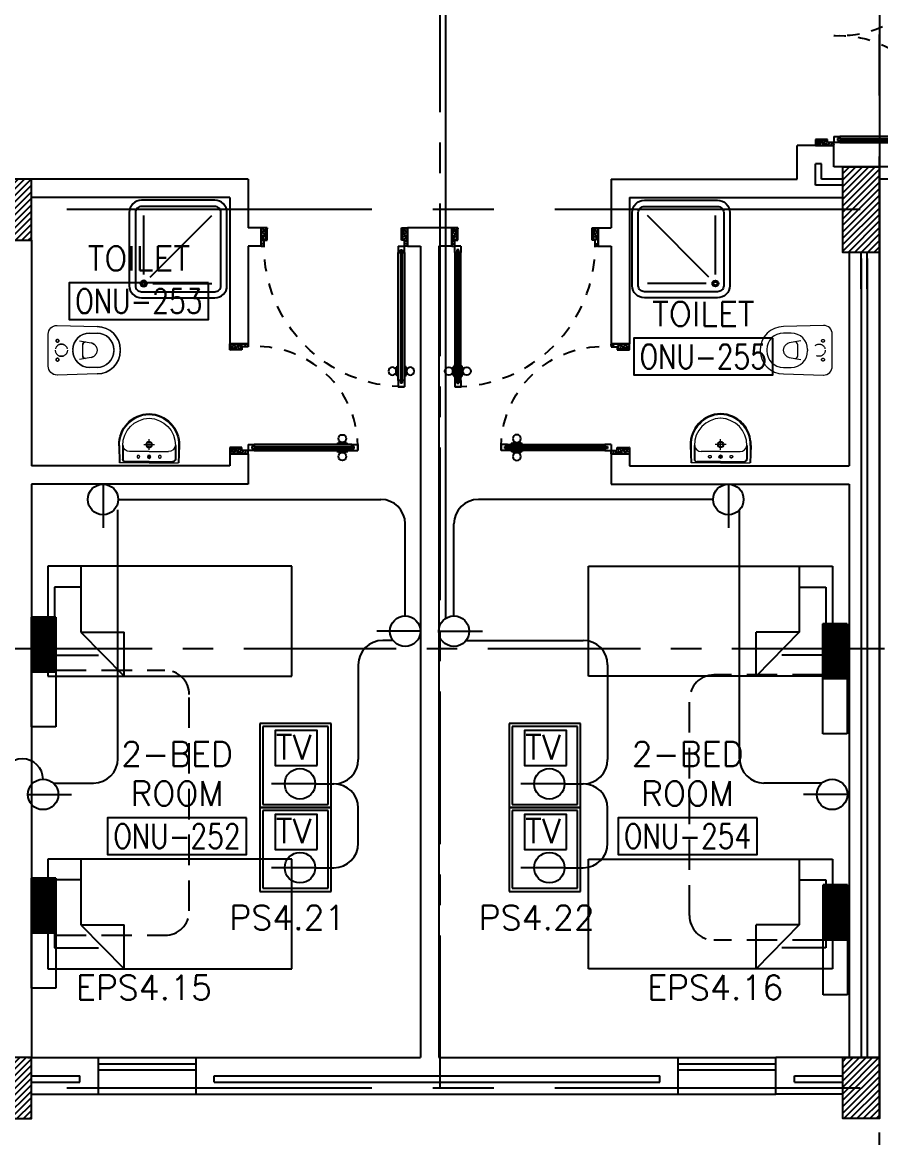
# Model space of a CAD drawing. Extents: x 0 to 93, y -1.5 to 78.
# Drawn here: x 33.41 to 40.44, y 4.99 to 14.14 of the extents above; entities that cross this region are included whole.
import ezdxf
from ezdxf.enums import TextEntityAlignment as Align

# ---------------------------------------------------------------- set-up
doc = ezdxf.new("R2010")
doc.units = 0
doc.header["$MEASUREMENT"] = 0
for name, pattern in [('CENTER', [2, 1.25, -0.25, 0.25, -0.25]), ('CENTERX2', [4, 2.5, -0.5, 0.5, -0.5]), ('DASHED', [0.75, 0.5, -0.25]), ('HIDDEN', [0.375, 0.25, -0.125]), ('HIDDEN2', [0.1875, 0.125, -0.0625])]:
    doc.linetypes.add(name, pattern=pattern)
doc.layers.get('0').update_dxf_attribs({"color": 11, "linetype": 'CONTINUOUS'})
for name, color, linetype in [('AXES', 11, 'CENTERX2'), ('AXES1', 11, 'CENTER'), ('COL', 11, 'CONTINUOUS'), ('DOOR', 11, 'CONTINUOUS'), ('E-CLINE', 4, 'CONTINUOUS'), ('E-HLINE', 4, 'HIDDEN'), ('E-SOCKETS', 4, 'CONTINUOUS'), ('E-TEXT', 4, 'CONTINUOUS'), ('EJ', 11, 'CONTINUOUS'), ('FIX', 11, 'CONTINUOUS'), ('FUR', 11, 'CONTINUOUS'), ('HAT', 11, 'CONTINUOUS'), ('INSUL', 11, 'CONTINUOUS'), ('RM-BOX', 11, 'CONTINUOUS'), ('RM-NAME', 11, 'CONTINUOUS'), ('RM-NO', 11, 'CONTINUOUS'), ('ROOF', 11, 'CONTINUOUS'), ('WALL', 11, 'CONTINUOUS'), ('WIN', 11, 'CONTINUOUS')]:
    doc.layers.add(name, color=color, linetype=linetype)
doc.styles.add('ROMANS', font='ROMANS.shx', dxfattribs={"width": 0.6})

# ---------------------------------------------------------------- blocks, each defined once
blk = doc.blocks.new('SHR1')
at = {"layer": 'FIX'}
for p, q in [((-195.7, 195.7), (-700, 700)), ((-142.7, 217.7), (-142.7, 700)), ((-217.7, 142.7), (-700, 142.7))]:
    blk.add_line(p, q, dxfattribs=at)
for points in [[(-825, 125), (-825, 725, -0.414214), (-725, 825), (-125, 825, -0.414214), (-25, 725), (-25, 125, -0.414214), (-125, 25), (-725, 25, -0.414214)], [(-775, 125), (-775, 725, -0.414214), (-725, 775), (-125, 775, -0.414214), (-75, 725), (-75, 125, -0.414214), (-125, 75), (-725, 75, -0.414214)]]:
    blk.add_lwpolyline(points, format="xyb", close=True, dxfattribs=at)
for radius in [25, 15]:
    blk.add_circle((-142.7, 142.7), radius, dxfattribs=at)
blk = doc.blocks.new('WC1')
at = {"layer": 'FIX', "lineweight": 20}
for p, q in [((-210, 203.8), (-538, 193.8)), ((-475, 140.8), (-538, 140.8)), ((-137, 0), (-137, 130.8)), ((-727, 4.8), (-727, -4.8)), ((-674, 4.8), (-674, -4.8)), ((-533.7, 24.2), (-539.5, 0)), ((-539.5, 0), (-533.7, -24.2)), ((-394.8, 75.7), (-490.4, 60.1)), ((-339, 4.8), (-339, -4.8)), ((-137, -130.8), (-137, 0)), ((-490.4, -60.1), (-394.8, -75.7)), ((-538, -140.8), (-475, -140.8)), ((-538, -193.8), (-210, -203.8)), ((-213.2, -203.8), (-210, -203.8))]:
    blk.add_line(p, q, dxfattribs=at)
at = {"layer": 'FIX', "linetype": 'Continuous', "lineweight": 20}
blk.add_line((-420.1, -47.3), (-420.4, 44.6), dxfattribs=at)
at = {"layer": 'FIX', "linetype": 'HIDDEN2', "lineweight": 20, "ltscale": 0.3}
blk.add_circle((-245, 0), 49.8, dxfattribs=at)
at = {"layer": 'FIX', "linetype": 'HIDDEN', "lineweight": 20, "ltscale": 0.05}
for centre in [(-213.2, 77.5), (-213.2, -77.5)]:
    blk.add_circle(centre, 11.6, dxfattribs=at)
at = {"layer": 'FIX', "lineweight": 20}
for centre, radius, start, end in [((-538, 4.8), 189, 90, 180), ((-210, 130.8), 73, 360, 90), ((-538, 4.8), 136, 90, 180), ((-475, 4.8), 136, 360, 90), ((-473, -6.9), 68.2, 128.92417, 152.84682), ((-464.4, -17.6), 82, 108.49595, 128.92417), ((-538, -4.8), 189, 180, 270), ((-538, -4.8), 136, 180, 270), ((-473, 6.9), 68.2, 207.15318, 231.07583), ((-464.4, 17.6), 82, 231.07583, 251.50405), ((-475, -4.8), 136, 270, 0), ((-210, -130.8), 73, 270, 0)]:
    blk.add_arc(centre, radius, start, end, dxfattribs=at)
at = {"layer": 'FIX', "linetype": 'Continuous', "lineweight": 20}
for centre, start, end in [((-442.7, 45.5), 357.66621, 91.61215), ((-442.4, -45.6), 268.38785, 2.33379)]:
    blk.add_arc(centre, 22.3, start, end, dxfattribs=at)
blk = doc.blocks.new('LAV1')
at = {"layer": 'FIX', "linetype": 'ByBlock', "ltscale": 0.3}
for p, q in [((-280, 210), (-275, 50)), ((-245, 210), (-245, 85)), ((245, 210), (245, 85)), ((280, 210), (275, 50)), ((0, 60), (-220, 60)), ((0, 60), (220, 60))]:
    blk.add_line(p, q, dxfattribs=at)
at = {"layer": 'FIX', "linetype": 'Continuous', "lineweight": 20}
for p, q in [((-275, 210), (-275, 50)), ((275, 210), (275, 50)), ((0, 155), (-181, 155)), ((0, 155), (181, 155)), ((0, 50), (-275, 50)), ((0, 50), (-252, 50)), ((0, 50), (275, 50)), ((0, 50), (252, 50))]:
    blk.add_line(p, q, dxfattribs=at)
at = {"layer": 'FIX', "linetype": 'DASHED', "lineweight": 20, "ltscale": 0.05}
for p, q in [((50, 220), (-50, 220)), ((0, 170), (0, 270)), ((0, 170), (0, 270))]:
    blk.add_line(p, q, dxfattribs=at)
at = {"layer": 'FIX', "lineweight": 20}
for p, q in [((16, 107), (-15, 107)), ((0, 92), (0, 123))]:
    blk.add_line(p, q, dxfattribs=at)
for centre, radius in [((0, 220), 29.5), ((0, 220), 22.5), ((0, 107), 15.5)]:
    blk.add_circle(centre, radius, dxfattribs=at)
at = {"layer": 'FIX', "linetype": 'HIDDEN', "lineweight": 20, "ltscale": 0.05}
for centre in [(-100, 107), (100, 107)]:
    blk.add_circle(centre, 12.4, dxfattribs=at)
at = {"layer": 'FIX', "linetype": 'ByBlock', "ltscale": 0.3}
for centre, radius, start, end in [((7, 220), 287, 91.3776, 182.0064), ((-7, 220), 287, 357.9936, 88.6224), ((-220, 85), 24.9, 179.7021, 269.9486), ((220, 85), 24.9, 270.0514, 0.2979)]:
    blk.add_arc(centre, radius, start, end, dxfattribs=at)
at = {"layer": 'FIX', "linetype": 'Continuous', "lineweight": 20}
for centre, radius, start, end in [((8, 217), 283, 91.6988, 181.351), ((8, 212), 253, 91.7328, 180.4884), ((-8, 217), 283, 358.649, 88.3012), ((-8, 212), 253, 359.5116, 88.2672), ((-179, 222), 66.9, 190.2006, 268.0786), ((179, 222), 66.9, 271.9214, 349.7994)]:
    blk.add_arc(centre, radius, start, end, dxfattribs=at)
blk = doc.blocks.new('C-300')
at = {"layer": 'HAT', "linetype": 'ByBlock', "ltscale": 0.3}
h = blk.add_hatch(dxfattribs=at)
h.set_pattern_fill('ANSI31', color=8, scale=300, style=0)
h.set_pattern_definition([(45, (-258496.182, -82361.005), (-26.5165043, 26.5165043), [])])
h.paths.add_polyline_path([(300, 500), (0, 500), (0, 250), (300, 250)])
h.paths.add_polyline_path([(300, 250), (0, 250), (0, 0), (300, 0)])
at = {"layer": 'COL'}
blk.add_lwpolyline([(0, 500), (300, 500), (300, 0), (0, 0)], close=True, dxfattribs=at)
blk = doc.blocks.new('C11')
at = {"layer": 'HAT'}
h = blk.add_hatch(dxfattribs=at)
h.set_pattern_fill('ANSI31', color=256, scale=300, style=0)
h.set_pattern_definition([(45, (-248556.182, -75061.005), (-26.5165043, 26.5165043), [])])
h.paths.add_polyline_path([(300, 700), (0, 700), (0, 350), (300, 350)])
h.paths.add_polyline_path([(300, 350), (0, 350), (0, 0), (300, 0)])
at = {"layer": 'COL'}
blk.add_lwpolyline([(300, 700), (300, 0), (0, 0), (0, 700)], close=True, dxfattribs=at)
blk = doc.blocks.new('DOOR100')
at = {"layer": 'DOOR', "color": 0, "linetype": 'ByBlock'}
for p, q in [((-76.1, 1251.1), (-76.1, 1301.1)), ((-76.1, 1301.1), (-26.1, 1301.1)), ((-26.1, 1301.1), (-76.1, 1301.1)), ((-26.1, 1251.1), (-26.1, 1301.1)), ((-92.3, 1206.1), (-92.3, 1141.3)), ((-83.3, 1206.1), (-92.3, 1206.1)), ((-83.3, 1128.7), (-83.3, 1218.7)), ((-76.1, 1218.7), (-83.3, 1218.7)), ((-83.3, 1206.1), (-83.3, 1141.3)), ((-59.1, 1251.1), (-76.1, 1251.1)), ((-59.1, 1251.1), (-59.1, 1271.1)), ((-43.1, 1271.1), (-59.1, 1271.1)), ((-43.1, 1251.1), (-43.1, 1271.1)), ((-26.1, 1251.1), (-43.1, 1251.1)), ((-26.1, 1218.7), (-18.9, 1218.7)), ((-18.9, 1128.7), (-18.9, 1218.7)), ((-18.9, 1206.1), (-18.9, 1141.3)), ((-18.9, 1206.1), (-9.9, 1206.1)), ((-9.9, 1206.1), (-9.9, 1141.3)), ((-83.3, 1141.3), (-92.3, 1141.3)), ((-76.1, 1128.7), (-83.3, 1128.7)), ((-26.1, 1128.7), (-18.9, 1128.7)), ((-18.9, 1141.3), (-9.9, 1141.3)), ((-76.1, 200), (-59.1, 200)), ((-76.1, 150), (-76.1, 200)), ((-59.1, 200), (-59.1, 180)), ((-43.1, 200), (-26.1, 200)), ((-43.1, 180), (-43.1, 200)), ((-26.1, 200), (-26.1, 150)), ((-1201.1, 0), (-1201.1, 150)), ((-1201.1, 150), (-1176.1, 150)), ((-1201.1, 150), (-1201.1, 0)), ((-1176.1, 150), (-1176.1, 100)), ((-1176.1, 100), (-1151.1, 100)), ((-1151.1, 100), (-1151.1, 0)), ((-76.1, 150), (-26.1, 150)), ((-59.1, 180), (-43.1, 180)), ((-51.1, 100), (-51.1, 0)), ((-26.1, 100), (-51.1, 100)), ((-1.1, 150), (-26.1, 150)), ((-26.1, 150), (-26.1, 100)), ((-1.1, 150), (-1.1, 0)), ((-1151.1, 0), (-1201.1, 0)), ((-51.1, 0), (-1.1, 0))]:
    blk.add_line(p, q, dxfattribs=at)
at = {"layer": 'DOOR', "linetype": 'ByBlock'}
for p, q in [((-76.1, 1251.1), (-76.1, 200)), ((-59.1, 200), (-59.1, 1251.1)), ((-43.1, 200), (-43.1, 1251.1)), ((-26.1, 200), (-26.1, 1251.1))]:
    blk.add_line(p, q, dxfattribs=at)
at = {"layer": 'DOOR', "color": 9, "linetype": 'ByBlock'}
for p, q in [((-1151.1, 0), (-1201.1, 113.7)), ((-1151.1, 0), (-1164.4, 100)), ((-51.1, 0), (-1.1, 113.7)), ((-51.1, 0), (-37.7, 100)), ((-1151.1, 0), (-1201.1, 40.1)), ((-51.1, 0), (-1.1, 40.1))]:
    blk.add_line(p, q, dxfattribs=at)
at = {"layer": 'DOOR', "color": 0, "linetype": 'ByBlock'}
for centre in [(-124.6, 1173.7), (22.5, 1173.7)]:
    blk.add_circle(centre, 32.4, dxfattribs=at)
at = {"layer": 'DOOR', "linetype": 'HIDDEN', "ltscale": 0.5}
blk.add_arc((-26.8, 151.9), 1149.2, 89.96096, 180.09315, dxfattribs=at)
at = {"layer": 'DOOR', "color": 9, "linetype": 'ByBlock'}
for centre, radius, start, end in [((-1151.1, 0), 154.4, 103.71423, 108.89471), ((-1151.1, 0), 134.4, 100.71998, 111.84015), ((-1151.1, 0), 94.4, 90, 121.98181), ((-51.1, 0), 94.4, 58.01819, 90), ((-51.1, 0), 134.4, 68.15985, 79.28002), ((-51.1, 0), 114.4, 64.08384, 77.37743), ((-51.1, 0), 154.4, 71.10529, 76.28577), ((-1151.1, 0), 74.4, 90, 132.22357), ((-1151.1, 0), 54.4, 90, 156.79262), ((-1151.1, 0), 34.4, 90, 180), ((-1151.1, 0), 14.4, 90, 180), ((-51.1, 0), 74.4, 47.77643, 90), ((-51.1, 0), 54.4, 23.20738, 90), ((-51.1, 0), 34.4, 0, 90), ((-51.1, 0), 14.4, 0, 90)]:
    blk.add_arc(centre, radius, start, end, dxfattribs=at)
blk = doc.blocks.new('RM1')
at = {"layer": 'RM-BOX'}
blk.add_lwpolyline([(569.9, -200), (-569.9, -200), (-569.9, -500), (569.9, -500)], close=True, dxfattribs=at)
at = {"layer": 'RM-NAME', "style": 'ROMANS'}
for tag, p in [('ROOMNAME1', (0, 323.8)), ('ROOMNAME2', (0, 0))]:
    blk.add_attdef(tag, text='', height=200, dxfattribs=at).set_placement(p, align=Align.MIDDLE)
at = {"layer": 'RM-NO', "style": 'ROMANS', "width": 0.8}
blk.add_attdef('ROOMNO', text='', height=200, dxfattribs=at).set_placement((0, -350), align=Align.MIDDLE)
blk = doc.blocks.new('DOOR90')
at = {"layer": 'DOOR', "linetype": 'ByBlock'}
for p, q in [((0, 0), (-150, 0)), ((-200, -25), (-1000, -25)), ((-200, -42), (-1000, -42)), ((-200, -58), (-1000, -58)), ((-1000, -75), (-200, -75))]:
    blk.add_line(p, q, dxfattribs=at)
at = {"layer": 'DOOR', "color": 0, "linetype": 'ByBlock'}
for p, q in [((-150, 0), (-150, -25)), ((-150, 0), (0, 0)), ((0, -50), (0, 0)), ((-1050, -25), (-1050, -75)), ((-1050, -75), (-1050, -25)), ((-1000, -25), (-1050, -25)), ((-1000, -75), (-1050, -75)), ((-1020, -42), (-1020, -58)), ((-1000, -42), (-1020, -42)), ((-1000, -58), (-1020, -58)), ((-1000, -25), (-1000, -42)), ((-1000, -58), (-1000, -75)), ((-967.6, -25), (-967.6, -17.8)), ((-877.6, -17.8), (-967.6, -17.8)), ((-967.6, -75), (-967.6, -82.2)), ((-877.6, -82.2), (-967.6, -82.2)), ((-955, -17.8), (-955, -8.8)), ((-955, -8.8), (-890.2, -8.8)), ((-955, -17.8), (-890.2, -17.8)), ((-955, -82.2), (-955, -91.2)), ((-955, -82.2), (-890.2, -82.2)), ((-955, -91.2), (-890.2, -91.2)), ((-890.2, -17.8), (-890.2, -8.8)), ((-890.2, -82.2), (-890.2, -91.2)), ((-877.6, -25), (-877.6, -17.8)), ((-877.6, -75), (-877.6, -82.2)), ((-200, -42), (-200, -25)), ((-200, -25), (-150, -25)), ((-180, -42), (-200, -42)), ((-200, -75), (-200, -58)), ((-200, -58), (-180, -58)), ((-150, -75), (-200, -75)), ((-180, -58), (-180, -42)), ((-150, -75), (-150, -25)), ((-150, -25), (-100, -25)), ((-100, -25), (-100, -50)), ((-100, -50), (0, -50)), ((-150, -900), (-150, -875)), ((-150, -875), (-100, -875)), ((0, -900), (-150, -900)), ((-150, -900), (0, -900)), ((-100, -850), (0, -850)), ((-100, -875), (-100, -850)), ((0, -850), (0, -900))]:
    blk.add_line(p, q, dxfattribs=at)
at = {"layer": 'DOOR', "color": 9, "linetype": 'ByBlock'}
for p, q in [((0, -50), (-113.7, 0)), ((0, -50), (-40.1, 0)), ((0, -50), (-100, -36.6)), ((0, -850), (-113.7, -900)), ((0, -850), (-100, -863.4)), ((0, -850), (-40.1, -900))]:
    blk.add_line(p, q, dxfattribs=at)
at = {"layer": 'DOOR', "color": 0, "linetype": 'ByBlock'}
for centre in [(-922.6, 23.5), (-922.6, -123.5)]:
    blk.add_circle(centre, 32.4, dxfattribs=at)
at = {"layer": 'DOOR', "color": 9, "linetype": 'ByBlock'}
for centre, radius, start, end in [((0, -50), 74.4, 137.77643, 180), ((0, -50), 54.4, 113.20738, 180), ((0, -50), 154.4, 161.10529, 166.28577), ((0, -50), 134.4, 158.15985, 169.28002), ((0, -50), 114.4, 154.08384, 167.37743), ((0, -50), 94.4, 148.01819, 180), ((0, -50), 34.4, 90, 180), ((0, -50), 14.4, 90, 180), ((0, -850), 154.4, 193.71423, 198.89471), ((0, -850), 134.4, 190.71998, 201.84015), ((0, -850), 94.4, 180, 211.98181), ((0, -850), 74.4, 180, 222.22357), ((0, -850), 54.4, 180, 246.79262), ((0, -850), 34.4, 180, 270), ((0, -850), 14.4, 180, 270)]:
    blk.add_arc(centre, radius, start, end, dxfattribs=at)
at = {"layer": 'DOOR', "linetype": 'HIDDEN', "ltscale": 0.5}
blk.add_arc((-222.2, -50), 828.2, 178.27012, 275.00304, dxfattribs=at)
blk = doc.blocks.new('AH20A')
at = {"layer": 'FUR'}
for p, q in [((0, 0.5), (0, -0.5)), ((1, 0.5), (0, 0.5)), ((0.1358, 0.5), (0.1358, -0.0987)), ((1, -0.5), (1, 0.5)), ((0.1358, 0.3112), (0.0277, 0.3112)), ((0.0277, 0.3112), (0.0277, -0.3087)), ((0.1358, -0.0987), (0.3125, -0.5)), ((0.1358, -0.0987), (0.3125, -0.0987)), ((0.3125, -0.5), (0.3125, -0.0987)), ((0.0277, -0.3087), (0.2076, -0.3087)), ((0, -0.5), (1, -0.5))]:
    blk.add_line(p, q, dxfattribs=at)
blk = doc.blocks.new('COL50')
at = {"layer": 'COL'}
blk.add_lwpolyline([(-250, 250), (-250, -250), (250, -250), (250, 250)], close=True, dxfattribs=at)
blk = doc.blocks.new('*X30')
at = {"color": 0}
for p, q in [((203885.6, 125449.7), (204385.6, 125949.7)), ((203888.6, 125505.8), (204332.5, 125949.7)), ((203888.6, 125558.8), (204279.5, 125949.7)), ((203888.6, 125611.8), (204226.5, 125949.7)), ((203888.6, 125664.9), (204173.4, 125949.7)), ((203888.6, 125717.9), (204120.4, 125949.7)), ((203888.6, 125770.9), (204067.4, 125949.7)), ((203888.6, 125824), (204014.3, 125949.7)), ((203888.6, 125877), (203961.3, 125949.7)), ((203888.6, 125930), (203908.3, 125949.7)), ((203938.6, 125449.7), (204388.6, 125899.7)), ((203991.6, 125449.7), (204388.6, 125846.7)), ((204044.7, 125449.7), (204388.6, 125793.6)), ((204097.7, 125449.7), (204388.6, 125740.6)), ((204150.7, 125449.7), (204388.6, 125687.6)), ((204203.8, 125449.7), (204388.6, 125634.5)), ((204256.8, 125449.7), (204388.6, 125581.5)), ((204309.8, 125449.7), (204388.6, 125528.5)), ((204362.9, 125449.7), (204388.6, 125475.4))]:
    blk.add_line(p, q, dxfattribs=at)
blk = doc.blocks.new('*X31')
at = {"color": 0}
for p, q in [((203888.6, 118293.3), (204345, 118749.7)), ((203888.6, 118346.3), (204292, 118749.7)), ((203888.6, 118399.3), (204238.9, 118749.7)), ((203888.6, 118452.4), (204185.9, 118749.7)), ((203888.6, 118505.4), (204132.9, 118749.7)), ((203888.6, 118558.4), (204079.8, 118749.7)), ((203888.6, 118611.5), (204026.8, 118749.7)), ((203888.6, 118664.5), (203973.8, 118749.7)), ((203888.6, 118717.5), (203920.7, 118749.7)), ((203898, 118249.7), (204388.6, 118740.2)), ((203951.1, 118249.7), (204388.6, 118687.2)), ((204004.1, 118249.7), (204388.6, 118634.2)), ((204057.1, 118249.7), (204388.6, 118581.1)), ((204110.2, 118249.7), (204388.6, 118528.1)), ((204163.2, 118249.7), (204388.6, 118475.1)), ((204216.2, 118249.7), (204388.6, 118422)), ((204269.3, 118249.7), (204388.6, 118369)), ((204322.3, 118249.7), (204388.6, 118316)), ((204375.3, 118249.7), (204388.6, 118262.9))]:
    blk.add_line(p, q, dxfattribs=at)
blk = doc.blocks.new('BHU')
at = {"color": 8}
for p, q in [((0, -310.7), (145.4, 1.1)), ((0, -340.2), (159.2, 1.1)), ((0, -369.8), (173, 1.1)), ((0, -399.4), (186.8, 1.1)), ((0, -281.1), (131.6, 1.1)), ((0, -251.5), (117.8, 1.1)), ((0, -14.9), (7.5, 1.1)), ((0, -44.5), (21.3, 1.1)), ((0, -74), (35.1, 1.1)), ((0, -103.6), (48.8, 1.1)), ((0, -133.2), (62.6, 1.1)), ((0, -162.8), (76.4, 1.1)), ((0, -192.3), (90.2, 1.1)), ((0, -221.9), (104, 1.1)), ((0, -429), (199.4, -1.4)), ((4, -450), (199.4, -31)), ((17.8, -450), (199.4, -60.6)), ((31.6, -450), (199.4, -90.2)), ((45.4, -450), (199.4, -119.8)), ((59.2, -450), (199.4, -149.3)), ((72.9, -450), (199.4, -178.9)), ((86.7, -450), (199.4, -208.5)), ((100.5, -450), (199.4, -238.1)), ((114.3, -450), (199.4, -267.6)), ((128.1, -450), (199.4, -297.2)), ((141.9, -450), (199.4, -326.8)), ((155.7, -450), (199.4, -356.4)), ((169.5, -450), (199.4, -386)), ((183.3, -450), (199.4, -415.5)), ((197.1, -450), (199.4, -445.1))]:
    blk.add_line(p, q, dxfattribs=at)
at = {"layer": 'E-SOCKETS'}
for p, q in [((0, 450), (199.4, 450)), ((0, -450), (0, 450)), ((199.4, 450), (199.4, -450))]:
    blk.add_line(p, q, dxfattribs=at)
at = {"layer": 'E-SOCKETS', "color": 4}
for p, q in [((0, 1.1), (199.4, 1.1)), ((0, -450), (199.4, -450))]:
    blk.add_line(p, q, dxfattribs=at)
blk = doc.blocks.new('A$C272A55A0')
at = {"layer": 'DOOR', "color": 0, "linetype": 'ByBlock'}
for p, q in [((0, 900.4), (0, 1050.4)), ((50, 1050.4), (0, 1050.4)), ((50, 950.4), (50, 1050.4)), ((1750, 950.4), (1750, 1050.4)), ((1750, 1050.4), (1800, 1050.4)), ((1800, 1050.4), (1800, 900.4)), ((25, 950.4), (50, 950.4)), ((25, 900.4), (25, 950.4)), ((1775, 950.4), (1750, 950.4)), ((1775, 900.4), (1775, 950.4)), ((0, 900.4), (25, 900.4)), ((75, 900.4), (25, 900.4)), ((25, 850.4), (25, 900.4)), ((42, 850.4), (25, 850.4)), ((58, 870.4), (42, 870.4)), ((42, 870.4), (42, 850.4)), ((58, 850.4), (58, 870.4)), ((75, 850.4), (58, 850.4)), ((75, 900.4), (75, 850.4)), ((1725, 900.4), (1775, 900.4)), ((1725, 900.4), (1725, 850.4)), ((1725, 850.4), (1742, 850.4)), ((1742, 870.4), (1758, 870.4)), ((1742, 850.4), (1742, 870.4)), ((1758, 870.4), (1758, 850.4)), ((1758, 850.4), (1775, 850.4)), ((1800, 900.4), (1775, 900.4)), ((1775, 850.4), (1775, 900.4)), ((1717.8, 160.1), (1708.8, 160.1)), ((1708.8, 95.3), (1708.8, 160.1)), ((1717.8, 95.3), (1708.8, 95.3)), ((1725, 172.7), (1717.8, 172.7)), ((1717.8, 172.7), (1717.8, 82.7)), ((1717.8, 95.3), (1717.8, 160.1)), ((1775, 172.7), (1782.2, 172.7)), ((1782.2, 172.7), (1782.2, 82.7)), ((1782.2, 160.1), (1791.2, 160.1)), ((1782.2, 95.3), (1782.2, 160.1)), ((1782.2, 95.3), (1791.2, 95.3)), ((1791.2, 95.3), (1791.2, 160.1)), ((25, 50.4), (42, 50.4)), ((25, 50.4), (25, 0.4)), ((25, 0.4), (75, 0.4)), ((75, 0.4), (25, 0.4)), ((42, 50.4), (42, 30.4)), ((42, 30.4), (58, 30.4)), ((58, 50.4), (75, 50.4)), ((58, 50.4), (58, 30.4)), ((75, 50.4), (75, 0.4)), ((1725, 82.7), (1717.8, 82.7)), ((1742, 50.4), (1725, 50.4)), ((1725, 50.4), (1725, 0.4)), ((1775, 0.4), (1725, 0.4)), ((1725, 0.4), (1775, 0.4)), ((1742, 50.4), (1742, 30.4)), ((1758, 30.4), (1742, 30.4)), ((1775, 50.4), (1758, 50.4)), ((1758, 50.4), (1758, 30.4)), ((1775, 82.7), (1782.2, 82.7)), ((1775, 50.4), (1775, 0.4))]:
    blk.add_line(p, q, dxfattribs=at)
at = {"layer": 'DOOR', "color": 9, "linetype": 'ByBlock'}
for p, q in [((50, 1050.4), (0, 1010.2)), ((50, 1050.4), (0, 936.6)), ((50, 1050.4), (36.6, 950.4)), ((1750, 1050.4), (1800, 1010.2)), ((1750, 1050.4), (1800, 936.6)), ((1750, 1050.4), (1763.4, 950.4))]:
    blk.add_line(p, q, dxfattribs=at)
at = {"layer": 'DOOR', "linetype": 'ByBlock'}
for p, q in [((25, 850.4), (25, 50.4)), ((42, 850.4), (42, 50.4)), ((58, 850.4), (58, 50.4)), ((75, 50.4), (75, 850.4)), ((1725, 50.4), (1725, 850.4)), ((1742, 850.4), (1742, 50.4)), ((1758, 850.4), (1758, 50.4)), ((1775, 850.4), (1775, 50.4))]:
    blk.add_line(p, q, dxfattribs=at)
at = {"layer": 'DOOR', "color": 0, "linetype": 'ByBlock'}
for centre in [(1676.5, 127.7), (1823.5, 127.7)]:
    blk.add_circle(centre, 32.4, dxfattribs=at)
at = {"layer": 'DOOR', "color": 9, "linetype": 'ByBlock'}
for centre, radius, start, end in [((50, 1050.4), 54.4, 203.20738, 270), ((50, 1050.4), 34.4, 180, 270), ((50, 1050.4), 14.4, 180, 270), ((1750, 1050.4), 14.4, 270, 0), ((1750, 1050.4), 34.4, 270, 0), ((1750, 1050.4), 54.4, 270, 336.79262), ((50, 1050.4), 74.4, 227.77643, 270), ((50, 1050.4), 94.4, 238.01819, 270), ((50, 1050.4), 114.4, 244.08384, 257.37743), ((50, 1050.4), 134.4, 248.15985, 259.28002), ((1750, 1050.4), 74.4, 270, 312.22357), ((1750, 1050.4), 94.4, 270, 301.98181), ((1750, 1050.4), 114.4, 282.62257, 295.91616), ((1750, 1050.4), 134.4, 280.71998, 291.84015), ((50, 1050.4), 154.4, 251.10529, 256.28577), ((1750, 1050.4), 154.4, 283.71423, 288.89471)]:
    blk.add_arc(centre, radius, start, end, dxfattribs=at)
at = {"layer": 'DOOR', "linetype": 'HIDDEN', "ltscale": 0.5}
for centre, start, end in [((50, 851.4), 268.31738, 3.29648), ((1750, 851.4), 176.70352, 271.68262)]:
    blk.add_arc(centre, 851.4, start, end, dxfattribs=at)
at = {"layer": 'WALL', "linetype": 'ByBlock'}
blk.add_line((1800, 900.4), (1800, 1050.4), dxfattribs=at)

msp = doc.modelspace()

# ---------------------------------------------------------------- linework, layer by layer
at = {"layer": 'AXES'}
for p, q in [((40.4317, -1.4643), (40.4317, 76.9984)), ((92.2717, 12.6), (24.2317, 12.6)), ((92.2717, 5.4), (24.2317, 5.4))]:
    msp.add_line(p, q, dxfattribs=at)
at = {"layer": 'AXES1'}
for p, q in [((36.8317, 5.4), (36.8317, 64.22)), ((82.4717, 9), (21.8317, 9))]:
    msp.add_line(p, q, dxfattribs=at)
at = {"layer": 'COL'}
for p, q in [((40.4317, 5.65), (40.1317, 5.65)), ((40.4317, 5.15), (40.4317, 5.65))]:
    msp.add_line(p, q, dxfattribs=at)
msp.add_lwpolyline([(32.9817, 5.6501), (32.9817, 5.1501), (33.4817, 5.1501), (33.4817, 5.6501)], close=True, dxfattribs=at)
at = {"layer": 'E-CLINE', "color": 4, "linetype": 'Continuous'}
msp.add_line((36.8786, 9.2516), (36.8786, 14.925), dxfattribs=at)
at = {"layer": 'E-CLINE', "color": 4, "linetype": 'ByBlock'}
for p, q in [((34.193, 10.225), (36.3442, 10.225)), ((39.068, 10.225), (37.1442, 10.225)), ((34.1899, 8.1001), (34.1899, 10.1401)), ((39.2848, 8.1001), (39.2848, 10.1401)), ((36.5442, 9.2701), (36.5442, 10.025)), ((36.9442, 9.2701), (36.9442, 10.025)), ((36.4446, 9.0695), (36.3599, 9.0695)), ((37.0437, 9.0695), (38.0033, 9.0695)), ((36.1599, 8.8695), (36.1599, 8.0941)), ((38.2033, 8.8695), (38.2033, 8.0941)), ((33.6608, 7.9001), (33.9899, 7.9001)), ((35.8072, 7.8941), (35.9599, 7.8941)), ((37.8507, 7.8941), (38.0033, 7.8941)), ((39.9591, 7.9001), (39.4848, 7.9001)), ((36.1599, 7.4067), (36.1599, 7.6941)), ((38.2033, 7.4067), (38.2033, 7.6941)), ((35.8072, 7.2067), (35.9599, 7.2067)), ((37.8507, 7.2067), (38.0033, 7.2067))]:
    msp.add_line(p, q, dxfattribs=at)
for centre, start, end in [((36.3442, 10.025), 0, 90), ((37.1442, 10.025), 90, 180), ((36.3599, 8.8695), 90, 180), ((38.0033, 8.8695), 0, 90), ((33.9899, 8.1001), 270, 0), ((35.9599, 8.0941), 270, 0), ((38.0033, 8.0941), 270, 0), ((39.4848, 8.1001), 180, 270), ((35.9599, 7.6941), 0, 90), ((38.0033, 7.6941), 0, 90), ((35.9599, 7.4067), 270, 0), ((38.0033, 7.4067), 270, 0)]:
    msp.add_arc(centre, 0.2, start, end, dxfattribs=at)
at = {"layer": 'E-CLINE', "color": 4}
msp.add_arc((33.4068, 7.9293), 0.1701, 1.0515, 178.9485, dxfattribs=at)
at = {"layer": 'E-HLINE', "color": 4}
for p, q in [((33.681, 8.8251), (34.5751, 8.8251)), ((39.968, 8.7863), (39.0739, 8.7863)), ((34.7751, 6.8529), (34.7751, 8.6251)), ((38.8739, 6.8142), (38.8739, 8.5863)), ((33.6803, 6.6529), (34.5751, 6.6529)), ((39.9687, 6.6142), (39.0739, 6.6142))]:
    msp.add_line(p, q, dxfattribs=at)
for centre, start, end in [((34.5751, 8.6251), 0, 90), ((39.0739, 8.5863), 90, 180), ((34.5751, 6.8529), 270, 0), ((39.0739, 6.8142), 180, 270)]:
    msp.add_arc(centre, 0.2, start, end, dxfattribs=at)
at = {"layer": 'E-SOCKETS'}
for p, q in [((34.068, 10.35), (34.068, 9.9917)), ((39.193, 10.35), (39.193, 9.9917)), ((36.6692, 9.1451), (36.3108, 9.1451)), ((36.8192, 9.1451), (37.1775, 9.1451)), ((35.938, 8.3878), (35.3521, 8.3878)), ((35.3521, 8.3878), (35.3521, 7.7005)), ((35.938, 7.7005), (35.938, 8.3878)), ((37.9814, 8.3878), (37.3955, 8.3878)), ((37.3955, 8.3878), (37.3955, 7.7005)), ((37.9814, 7.7005), (37.9814, 8.3878)), ((35.8072, 7.8941), (35.4489, 7.8941)), ((37.8507, 7.8941), (37.4923, 7.8941)), ((33.4518, 7.8075), (33.8101, 7.8075)), ((40.168, 7.8075), (39.8097, 7.8075)), ((35.3521, 7.7005), (35.3521, 7.0131)), ((35.3521, 7.7005), (35.938, 7.7005)), ((35.938, 7.7005), (35.3521, 7.7005)), ((35.938, 7.0131), (35.938, 7.7005)), ((37.3955, 7.7005), (37.3955, 7.0131)), ((37.3955, 7.7005), (37.9814, 7.7005)), ((37.9814, 7.7005), (37.3955, 7.7005)), ((37.9814, 7.0131), (37.9814, 7.7005)), ((35.8072, 7.2067), (35.4489, 7.2067)), ((37.8507, 7.2067), (37.4923, 7.2067)), ((35.3521, 7.0131), (35.938, 7.0131)), ((37.3955, 7.0131), (37.9814, 7.0131))]:
    msp.add_line(p, q, dxfattribs=at)
at = {"layer": 'E-SOCKETS', "color": 8}
for p, q in [((35.913, 8.3628), (35.3771, 8.3628)), ((35.3771, 8.3628), (35.3771, 7.7255)), ((35.913, 7.7255), (35.913, 8.3628)), ((37.9564, 8.3628), (37.4205, 8.3628)), ((37.4205, 8.3628), (37.4205, 7.7255)), ((37.9564, 7.7255), (37.9564, 8.3628)), ((35.3771, 7.7255), (35.913, 7.7255)), ((37.4205, 7.7255), (37.9564, 7.7255)), ((35.3771, 7.6755), (35.3771, 7.0381)), ((35.913, 7.6755), (35.3771, 7.6755)), ((35.913, 7.0381), (35.913, 7.6755)), ((37.4205, 7.6755), (37.4205, 7.0381)), ((37.9564, 7.6755), (37.4205, 7.6755)), ((37.9564, 7.0381), (37.9564, 7.6755)), ((35.3771, 7.0381), (35.913, 7.0381)), ((37.4205, 7.0381), (37.9564, 7.0381))]:
    msp.add_line(p, q, dxfattribs=at)
at = {"layer": 'E-SOCKETS'}
for points in [[(35.8239, 8.0445), (35.8239, 8.3306), (35.4789, 8.3306), (35.4789, 8.0445)], [(37.8673, 8.0445), (37.8673, 8.3306), (37.5223, 8.3306), (37.5223, 8.0445)], [(35.8239, 7.3572), (35.8239, 7.6432), (35.4789, 7.6432), (35.4789, 7.3572)], [(37.8673, 7.3572), (37.8673, 7.6432), (37.5223, 7.6432), (37.5223, 7.3572)]]:
    msp.add_lwpolyline(points, close=True, dxfattribs=at)
for centre in [(34.068, 10.225), (39.193, 10.225), (36.5442, 9.1451), (36.9442, 9.1451), (35.6822, 7.8941), (37.7257, 7.8941), (33.5768, 7.8075), (40.043, 7.8075), (35.6822, 7.2067), (37.7257, 7.2067)]:
    msp.add_circle(centre, 0.125, dxfattribs=at)
at = {"layer": 'EJ'}
msp.add_line((40.4317, 15.1), (40.4317, 13), dxfattribs=at)
at = {"layer": 'FIX'}
for p, q in [((34.4013, 12.0697), (34.4013, 12.552)), ((34.4544, 12.0477), (34.9587, 12.552)), ((34.4763, 11.9947), (34.9587, 11.9947))]:
    msp.add_line(p, q, dxfattribs=at)
at = {"layer": 'FIX', "lineweight": 20}
for p, q in [((33.6917, 11.6518), (34.0197, 11.6418)), ((33.8765, 11.5237), (33.972, 11.5081)), ((33.9567, 11.5888), (34.0197, 11.5888)), ((33.8207, 11.4528), (33.8207, 11.4432)), ((34.0153, 11.4722), (34.0212, 11.448)), ((34.0212, 11.448), (34.0153, 11.4238)), ((34.1557, 11.4528), (34.1557, 11.4432)), ((34.2087, 11.4528), (34.2087, 11.4432)), ((33.972, 11.3879), (33.8765, 11.3723)), ((34.0197, 11.2542), (33.6917, 11.2442)), ((34.0197, 11.3072), (33.9567, 11.3072))]:
    msp.add_line(p, q, dxfattribs=at)
at = {"layer": 'FIX', "linetype": 'Continuous', "lineweight": 20}
for p, q in [((33.9018, 11.4007), (33.9021, 11.4926)), ((38.8876, 10.6658), (38.8876, 10.525)), ((39.1296, 10.6174), (38.9699, 10.6174)), ((39.1296, 10.6174), (39.2892, 10.6174)), ((39.3716, 10.6658), (39.3716, 10.525)), ((39.1296, 10.525), (38.8876, 10.525)), ((39.1296, 10.525), (38.9074, 10.525)), ((39.1296, 10.525), (39.3518, 10.525)), ((39.1296, 10.525), (39.3716, 10.525))]:
    msp.add_line(p, q, dxfattribs=at)
at = {"layer": 'FIX', "color": 32, "linetype": 'DASHED', "lineweight": 20, "ltscale": 0.05}
for p, q in [((39.1292, 10.6306), (39.1292, 10.7186)), ((39.1292, 10.6306), (39.1292, 10.7186)), ((39.1732, 10.6746), (39.0852, 10.6746))]:
    msp.add_line(p, q, dxfattribs=at)
at = {"layer": 'FIX', "color": 32, "linetype": 'ByBlock', "ltscale": 0.3}
for p, q in [((38.8832, 10.6658), (38.8876, 10.525)), ((38.914, 10.6658), (38.914, 10.5558)), ((39.3452, 10.6658), (39.3452, 10.5558)), ((39.376, 10.6658), (39.3716, 10.525)), ((39.1296, 10.5338), (38.9359, 10.5338)), ((39.1296, 10.5338), (39.3233, 10.5338))]:
    msp.add_line(p, q, dxfattribs=at)
at = {"layer": 'FIX', "color": 32, "lineweight": 20}
for p, q in [((39.1433, 10.5756), (39.116, 10.5756)), ((39.1296, 10.5619), (39.1296, 10.5893))]:
    msp.add_line(p, q, dxfattribs=at)
at = {"layer": 'FIX'}
for points in [[(35.0837, 11.977), (35.0837, 12.577, 0.414214), (34.9837, 12.677), (34.3837, 12.677, 0.414214), (34.2837, 12.577), (34.2837, 11.977, 0.414214), (34.3837, 11.877), (34.9837, 11.877, 0.414214)], [(35.0337, 11.977), (35.0337, 12.577, 0.414214), (34.9837, 12.627), (34.3837, 12.627, 0.414214), (34.3337, 12.577), (34.3337, 11.977, 0.414214), (34.3837, 11.927), (34.9837, 11.927, 0.414214)]]:
    msp.add_lwpolyline(points, format="xyb", close=True, dxfattribs=at)
at = {"layer": 'FIX', "lineweight": 20}
msp.add_lwpolyline([(33.6948, 11.2442), (33.6917, 11.2442, -0.414214), (33.6187, 11.3172), (33.6187, 11.448), (33.6187, 11.5788, -0.414214), (33.6917, 11.6518)], format="xyb", dxfattribs=at)
at = {"layer": 'FIX'}
for radius in [0.025, 0.015]:
    msp.add_circle((34.4013, 11.9947), radius, dxfattribs=at)
at = {"layer": 'FIX', "color": 97, "linetype": 'HIDDEN', "lineweight": 20, "ltscale": 0.05}
for centre in [(33.6948, 11.5255), (33.6948, 11.3705)]:
    msp.add_circle(centre, 0.0116, dxfattribs=at)
at = {"layer": 'FIX', "color": 22, "linetype": 'HIDDEN2', "lineweight": 20, "ltscale": 0.3}
msp.add_circle((33.7267, 11.448), 0.0498, dxfattribs=at)
at = {"layer": 'FIX', "lineweight": 20}
for centre, radius in [((39.1292, 10.6746), 0.026), ((39.1292, 10.6746), 0.0198), ((39.1296, 10.5756), 0.0137)]:
    msp.add_circle(centre, radius, dxfattribs=at)
at = {"layer": 'FIX', "color": 32, "linetype": 'HIDDEN', "lineweight": 20, "ltscale": 0.05}
for centre in [(39.0416, 10.5756), (39.2176, 10.5756)]:
    msp.add_circle(centre, 0.0109, dxfattribs=at)
at = {"layer": 'FIX', "lineweight": 20}
for centre, radius, start, end in [((34.0197, 11.4528), 0.189, 360, 90), ((33.9567, 11.4528), 0.136, 90, 180), ((34.0197, 11.4528), 0.136, 360, 90), ((33.9567, 11.4432), 0.136, 180, 270), ((33.946, 11.4304), 0.082, 51.07583, 71.50405), ((33.9547, 11.4411), 0.0682, 27.15318, 51.07583), ((34.0197, 11.4432), 0.136, 270, 0), ((34.0197, 11.4432), 0.189, 270, 0), ((33.946, 11.4656), 0.082, 288.49595, 308.92417), ((33.9547, 11.4549), 0.0682, 308.92417, 332.84682)]:
    msp.add_arc(centre, radius, start, end, dxfattribs=at)
at = {"layer": 'FIX', "linetype": 'Continuous', "lineweight": 20}
for centre, radius, start, end in [((33.9243, 11.4935), 0.0223, 88.38785, 182.33379), ((33.924, 11.4024), 0.0223, 177.66621, 271.61215), ((39.137, 10.6717), 0.2494, 91.6988, 181.35097), ((39.1363, 10.668), 0.2223, 91.73281, 180.48842), ((39.1222, 10.6717), 0.2494, 358.64903, 88.3012), ((39.1229, 10.668), 0.2223, 359.51158, 88.26719), ((38.9719, 10.6762), 0.0589, 190.20056, 268.07863), ((39.2873, 10.6762), 0.0589, 271.92137, 349.79944)]:
    msp.add_arc(centre, radius, start, end, dxfattribs=at)
at = {"layer": 'FIX', "color": 32, "linetype": 'ByBlock', "ltscale": 0.3}
for centre, radius, start, end in [((39.1356, 10.6746), 0.2526, 91.37765, 182.00641), ((39.1236, 10.6746), 0.2526, 357.99359, 88.62235), ((38.9359, 10.5557), 0.0219, 179.70214, 269.94861), ((39.3233, 10.5557), 0.0219, 270.05139, 0.29786)]:
    msp.add_arc(centre, radius, start, end, dxfattribs=at)
at = {"layer": 'INSUL'}
for p, q in [((39.9567, 12.975), (39.9067, 12.975)), ((39.9067, 12.8), (39.9067, 12.975)), ((39.9567, 12.85), (39.9567, 12.975)), ((40.1317, 12.8), (39.9067, 12.8)), ((40.1317, 12.85), (39.9567, 12.85)), ((40.2817, 11.95), (40.2817, 12.25)), ((40.3317, 11.95), (40.3317, 12.25)), ((40.2817, 12.2), (40.2817, 5.65)), ((40.3317, 12.2), (40.3317, 5.65)), ((40.2817, 10.85), (40.2817, 5.65)), ((40.3317, 10.85), (40.3317, 5.65)), ((33.4817, 5.5), (33.8783, 5.5)), ((33.8783, 5.45), (33.8783, 5.5)), ((34.9783, 5.5), (38.6317, 5.5)), ((34.9783, 5.45), (34.9783, 5.5)), ((38.6317, 5.45), (38.6317, 5.5)), ((39.735, 5.5), (40.1317, 5.5)), ((39.735, 5.45), (39.735, 5.5)), ((33.4817, 5.45), (33.8783, 5.45)), ((34.9783, 5.45), (38.6317, 5.45)), ((39.735, 5.45), (40.1317, 5.45))]:
    msp.add_line(p, q, dxfattribs=at)
at = {"layer": 'ROOF'}
for p, q in [((41.7267, 12.95), (40.0567, 12.95)), ((41.5767, 12.85), (40.4317, 12.85))]:
    msp.add_line(p, q, dxfattribs=at)
at = {"layer": 'WALL'}
for p, q in [((40.4317, 15.25), (40.4317, 12.95)), ((39.7567, 12.85), (39.7567, 13.125)), ((40.0567, 13.125), (39.7567, 13.125)), ((40.0567, 12.95), (40.0567, 13.125)), ((40.4317, 12.95), (40.4317, 13)), ((40.4317, 12.95), (40.4317, 13)), ((35.2567, 12.85), (33.4817, 12.85)), ((35.2567, 12.85), (35.2567, 12.45)), ((38.2317, 12.85), (38.2317, 12.45)), ((38.2317, 12.85), (39.7567, 12.85)), ((35.1067, 12.7), (35.1067, 11.5)), ((38.3817, 12.7), (38.3817, 11.5)), ((38.3817, 12.7), (40.1317, 12.7)), ((35.3629, 12.45), (35.2567, 12.45)), ((35.3629, 12.45), (35.3629, 12.3)), ((36.5629, 12.45), (36.5629, 12.3)), ((36.9254, 12.45), (36.9254, 12.3)), ((38.1254, 12.45), (38.2317, 12.45)), ((38.1254, 12.45), (38.1254, 12.3)), ((33.4817, 12.35), (33.4817, 10.5)), ((35.3629, 12.3), (35.2567, 12.3)), ((35.2567, 12.3), (35.2567, 11.5)), ((36.6692, 12.3), (36.6692, 5.65)), ((36.8192, 12.3), (36.8192, 5.65)), ((38.1254, 12.3), (38.2317, 12.3)), ((38.2317, 12.3), (38.2317, 11.5)), ((40.1817, 12.25), (40.1817, 11.8)), ((40.4317, 5.65), (40.4317, 12.25)), ((40.4317, 12.25), (40.4317, 11.8)), ((40.4317, 5.65), (40.4317, 12.25)), ((38.2317, 11.5), (38.3817, 11.5)), ((40.1817, 11), (40.1817, 10.6)), ((40.4317, 11), (40.4317, 5.65)), ((40.4317, 11), (40.4317, 5.65)), ((35.1067, 10.6), (35.1067, 10.5)), ((35.2567, 10.6), (35.2567, 10.35)), ((38.2317, 10.6), (38.2317, 10.35)), ((38.2317, 10.6), (38.3817, 10.6)), ((38.3817, 10.6), (38.3817, 10.5)), ((38.3817, 10.6), (38.3817, 10.5)), ((38.3817, 10.5), (40.1817, 10.5)), ((39.2317, 10.5), (40.1817, 10.5)), ((33.4817, 10.35), (33.4817, 5.65)), ((38.2317, 10.35), (40.1817, 10.35)), ((33.4515, 5.65), (34.0317, 5.65)), ((34.0317, 5.35), (34.0317, 5.65)), ((34.8317, 5.65), (36.6692, 5.65)), ((34.8317, 5.35), (34.8317, 5.65)), ((36.8192, 5.65), (38.7817, 5.65)), ((38.7817, 5.35), (38.7817, 5.65)), ((39.5817, 5.35), (39.5817, 5.65)), ((40.1317, 5.65), (39.5817, 5.65)), ((33.4817, 5.35), (34.0317, 5.35)), ((34.8317, 5.35), (38.7817, 5.35)), ((40.1317, 5.35), (39.5817, 5.35))]:
    msp.add_line(p, q, dxfattribs=at)
at = {"layer": 'WALL', "linetype": 'ByBlock'}
for p, q in [((40.4317, 12.95), (40.4317, 12.95)), ((35.1067, 12.7), (33.4817, 12.7)), ((36.9254, 12.45), (36.5629, 12.45)), ((36.5629, 12.3), (36.6692, 12.3)), ((36.9254, 12.3), (36.8192, 12.3)), ((40.1817, 12.25), (40.1817, 10.5)), ((40.4317, 12.25), (40.4317, 5.35)), ((35.2567, 11.5), (35.1067, 11.5)), ((35.2567, 10.6), (35.1067, 10.6)), ((35.1067, 10.5), (33.4817, 10.5)), ((35.2567, 10.35), (33.4817, 10.35)), ((40.1817, 10.35), (40.1817, 5.65))]:
    msp.add_line(p, q, dxfattribs=at)
at = {"layer": 'WIN'}
for p, q in [((34.0317, 5.65), (34.8317, 5.65)), ((34.0317, 5.6), (34.8317, 5.6)), ((38.7817, 5.65), (39.5817, 5.65)), ((38.7817, 5.6), (39.5817, 5.6)), ((34.0317, 5.55), (34.8317, 5.55)), ((38.7817, 5.55), (39.5817, 5.55)), ((34.0317, 5.35), (34.8317, 5.35)), ((38.7817, 5.35), (39.5817, 5.35))]:
    msp.add_line(p, q, dxfattribs=at)

# ---------------------------------------------------------------- block references
at = {"layer": 'COL', "xscale": 0.001, "yscale": 0.001, "zscale": 0.001}
for name, p in [('C11', (40.1317, 12.25)), ('COL50', (33.2317, 12.6)), ('COL50', (33.2317, 12.6))]:
    msp.add_blockref(name, p, dxfattribs=at)
at = {"layer": 'COL', "color": 62, "linetype": 'Continuous', "xscale": 0.001, "yscale": 0.001, "zscale": 0.001}
msp.add_blockref('C-300', (40.1317, 5.15), dxfattribs=at)
at = {"layer": 'DOOR', "color": 0, "linetype": 'ByBlock', "zscale": 0.001}
for name, p, xscale, yscale, rotation in [('A$C272A55A0', (40.957, 14.925), -0.000999999996565748, 0.000999999996565748, 90), ('DOOR100', (36.564, 12.45), -0.001, 0.001, 180), ('DOOR100', (36.9244, 12.45), 0.001, 0.001, 180), ('DOOR90', (35.1067, 10.6), 0.001, 0.001, 180), ('DOOR90', (38.3817, 10.6), -0.001, 0.001, 180)]:
    msp.add_blockref(name, p, dxfattribs=dict(at, xscale=xscale, yscale=yscale, rotation=rotation))
at = {"layer": 'E-CLINE', "color": 4, "xscale": 0.001000000003841706, "yscale": 0.001000000003841706, "zscale": 0.001, "rotation": 180}
for p in [(33.681, 8.8102), (40.1674, 8.7553), (33.6817, 6.6702), (40.168, 6.6153)]:
    msp.add_blockref('BHU', p, dxfattribs=at)
at = {"layer": 'FIX'}
for name, p, xscale, yscale, zscale in [('SHR1', (34.2587, 11.852), -0.001, 0.001, 0.001), ('SHR1', (39.2297, 11.852), 0.001, 0.001, 0.001), ('WC1', (33.4817, 11.448), -0.001, 0.001, 0.001), ('WC1', (40.1817, 11.448), 0.001, 0.001, 0.001), ('LAV1', (34.4457, 10.481), -0.0008799999997863779, 0.0008799999997863779, 0.00087999999978), ('LAV1', (39.1296, 10.481), 0.0008799999997863779, 0.0008799999997863779, 0.00087999999978), ('AH20A', (33.6157, 9.2269), 2, 0.8999999999999998, 2), ('AH20A', (40.0457, 9.2269), -2, 0.8999999999999998, 2), ('AH20A', (33.6157, 6.828), 2, 0.8999999999999998, 2), ('AH20A', (40.0457, 6.828), -2, 0.8999999999999998, 2)]:
    msp.add_blockref(name, p, dxfattribs=dict(at, xscale=xscale, yscale=yscale, zscale=zscale))
at = {"layer": 'HAT', "xscale": 0.001, "yscale": 0.001, "zscale": 0.001}
for name in ['*X30', '*X31']:
    msp.add_blockref(name, (-170.9069, -113.0997), dxfattribs=at)
at = {"layer": 'RM-NO', "xscale": 0.001, "yscale": 0.001, "zscale": 0.001}
for p, values in [((34.3619, 12.2004), {'ROOMNO': 'ONU-253', 'ROOMNAME2': 'TOILET'}), ((38.9879, 11.7456), {'ROOMNO': 'ONU-255', 'ROOMNAME2': 'TOILET'}), ((34.6746, 7.8152), {'ROOMNO': 'ONU-252', 'ROOMNAME2': 'ROOM', 'ROOMNAME1': '2-BED'}), ((38.8588, 7.8152), {'ROOMNO': 'ONU-254', 'ROOMNAME2': 'ROOM', 'ROOMNAME1': '2-BED'})]:
    msp.add_blockref('RM1', p, dxfattribs=at).add_auto_attribs(values)

# ---------------------------------------------------------------- texts
at = {"layer": 'E-SOCKETS', "style": 'ROMANS'}
for p in [(35.4851, 8.0945), (37.5285, 8.0945), (35.4851, 7.4071), (37.5285, 7.4071)]:
    msp.add_text('TV', height=0.2, dxfattribs=at).set_placement(p)
at = {"layer": 'E-TEXT', "color": 4, "style": 'ROMANS'}
for s, p in [(' PS4.21', (34.9662, 6.6979)), (' PS4.22', (37.0097, 6.6979)), (' EPS4.15', (33.7093, 6.1252)), (' EPS4.16', (38.3908, 6.1252))]:
    msp.add_text(s, height=0.2, dxfattribs=at).set_placement(p)

doc.saveas('drawing.dxf')
